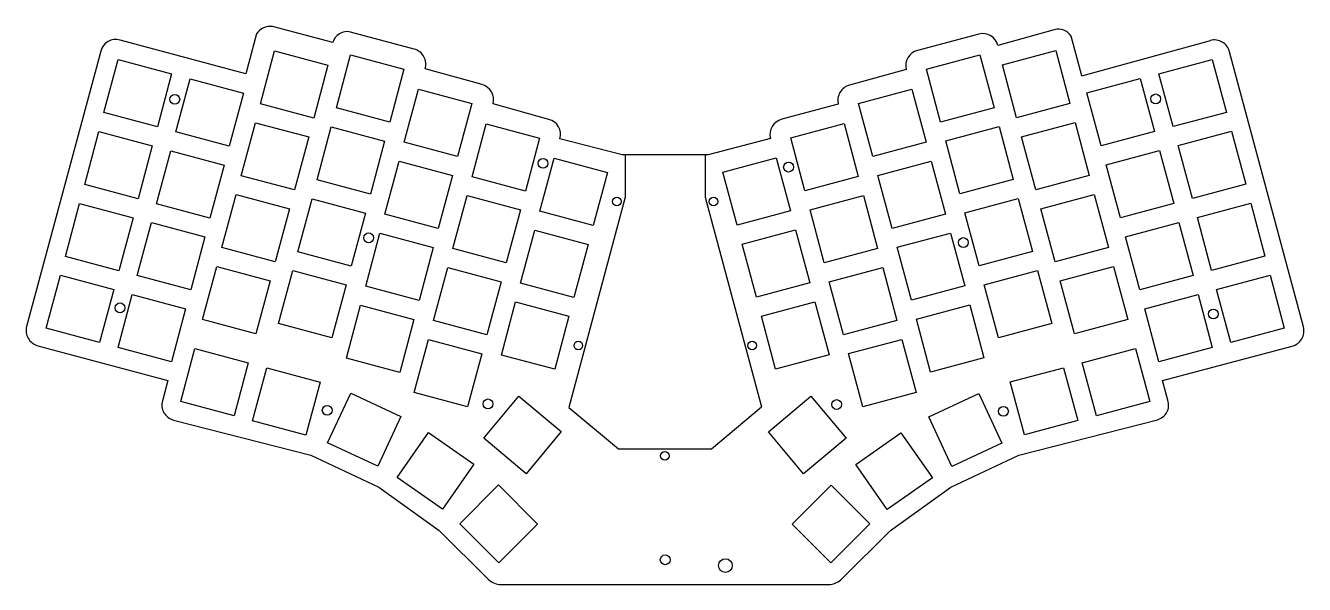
# Model space of a CAD drawing. Header units: millimetres. Extents: x 0 to 326, y -142 to 0.
import ezdxf

# ---------------------------------------------------------------- set-up
doc = ezdxf.new("R2010")
doc.units = ezdxf.units.MM
doc.layers.get('0').update_dxf_attribs({"linetype": 'CONTINUOUS'})

msp = doc.modelspace()

# ---------------------------------------------------------------- linework, layer by layer
for p, q in [((58.91, -1.99), (56.19, -12.13)), ((78.32, -4.21), (62.93, -0.11)), ((99.15, -5.86), (82.9, -1.51)), ((243.25, -2.05), (227.62, -6.2)), ((262.54, -0.92), (248.16, -4.91)), ((269.53, -12.66), (266.81, -2.52)), ((19.1, -6.35), (0.2, -76.6)), ((56.19, -12.13), (24.03, -3.54)), ((269.53, -12.66), (302.38, -3.65)), ((326.11, -76.74), (307.28, -6.52)), ((116.45, -14.9), (101.94, -10.93)), ((224.75, -11.1), (210.27, -15.05)), ((133.52, -23.79), (119.26, -19.84)), ((207.4, -19.95), (192.95, -23.77)), ((152.26, -32.81), (136.33, -28.72)), ((190.08, -28.67), (174.15, -32.8)), ((174.15, -32.8), (152.26, -32.81)), ((152.97, -32.81), (152.97, -43.66)), ((173.43, -32.8), (173.44, -43.66)), ((152.97, -43.66), (138.61, -97.26)), ((173.44, -43.66), (187.77, -97.15)), ((3.02, -81.54), (36.23, -90.44)), ((290.16, -90.44), (323.25, -81.65)), ((36.23, -90.44), (34.86, -95.57)), ((291.5, -95.44), (290.16, -90.44)), ((138.61, -97.26), (151.25, -107.86)), ((175.01, -107.86), (187.77, -97.15)), ((37.67, -100.51), (72.73, -109.5)), ((253.48, -109.5), (288.85, -100.42)), ((72.73, -109.5), (90.12, -117.65)), ((151.25, -107.86), (175.01, -107.86)), ((236.09, -117.65), (253.48, -109.5)), ((90.12, -117.65), (105.47, -128.68)), ((220.74, -128.68), (236.09, -117.65)), ((105.47, -128.68), (117.91, -140.98)), ((208.3, -140.98), (220.74, -128.68)), ((120.84, -142.44), (205.37, -142.44))]:
    msp.add_line(p, q)
for points in [[(63.5, -6.28), (77.12, -9.93), (73.5, -23.45), (59.88, -19.8)], [(262.9, -6.24), (266.53, -19.76), (252.91, -23.41), (249.28, -9.89)], [(19.94, -22.04), (23.56, -8.52), (37.18, -12.17), (33.56, -25.69)], [(82.89, -7.33), (96.51, -10.98), (92.89, -24.51), (79.27, -20.86)], [(229.9, -10.94), (243.52, -7.3), (247.14, -20.82), (233.52, -24.47)], [(292.85, -25.65), (289.22, -12.13), (302.84, -8.48), (306.47, -22)], [(55.53, -17.09), (51.91, -30.61), (38.29, -26.96), (41.91, -13.44)], [(96.58, -29.64), (100.21, -16.12), (113.83, -19.76), (110.2, -33.29)], [(212.58, -19.73), (226.2, -16.08), (229.82, -29.6), (216.2, -33.25)], [(274.5, -30.57), (270.87, -17.05), (284.49, -13.4), (288.12, -26.92)], [(68.58, -41.8), (54.96, -38.16), (58.58, -24.63), (72.2, -28.28)], [(91.59, -29.34), (87.97, -42.86), (74.35, -39.21), (77.97, -25.69)], [(113.9, -38.42), (117.52, -24.9), (131.14, -28.55), (127.52, -42.07)], [(195.26, -28.51), (208.88, -24.86), (212.5, -38.38), (198.89, -42.03)], [(252.06, -39.17), (238.44, -42.82), (234.81, -29.3), (248.43, -25.65)], [(257.83, -41.77), (254.2, -28.24), (267.82, -24.59), (271.45, -38.12)], [(32.26, -30.52), (28.64, -44.04), (15.02, -40.39), (18.64, -26.87)], [(297.77, -44.01), (294.14, -30.48), (307.76, -26.83), (311.39, -40.36)], [(46.99, -48.96), (33.37, -45.31), (37, -31.79), (50.62, -35.44)], [(279.41, -48.92), (275.79, -35.4), (289.41, -31.75), (293.03, -45.27)], [(108.91, -38.12), (105.29, -51.64), (91.67, -47.99), (95.29, -34.47)], [(134.84, -33.68), (148.46, -37.33), (144.84, -50.85), (131.22, -47.2)], [(191.56, -33.64), (195.19, -47.16), (181.57, -50.81), (177.94, -37.29)], [(234.74, -47.95), (221.12, -51.6), (217.5, -38.08), (231.12, -34.43)], [(27.35, -48.87), (23.72, -62.4), (10.1, -58.75), (13.73, -45.22)], [(50.04, -56.51), (53.67, -42.99), (67.29, -46.63), (63.66, -60.16)], [(69.43, -57.56), (73.05, -44.04), (86.67, -47.69), (83.05, -61.21)], [(126.23, -46.9), (122.6, -60.42), (108.98, -56.77), (112.61, -43.25)], [(213.8, -43.21), (217.42, -56.73), (203.8, -60.38), (200.18, -46.86)], [(239.73, -47.65), (253.35, -44), (256.97, -57.52), (243.36, -61.17)], [(262.74, -60.12), (259.12, -46.6), (272.74, -42.95), (276.36, -56.47)], [(302.68, -62.36), (299.06, -48.83), (312.68, -45.19), (316.3, -58.71)], [(28.45, -63.66), (32.08, -50.14), (45.7, -53.79), (42.07, -67.31)], [(126.3, -65.55), (129.92, -52.03), (143.54, -55.68), (139.92, -69.2)], [(200.11, -65.51), (186.49, -69.16), (182.86, -55.64), (196.48, -51.99)], [(280.71, -53.75), (294.33, -50.1), (297.95, -63.63), (284.33, -67.28)], [(103.99, -56.47), (100.37, -69.99), (86.75, -66.34), (90.37, -52.82)], [(239.66, -66.3), (226.04, -69.95), (222.41, -56.43), (236.03, -52.78)], [(62.37, -64.99), (58.74, -78.51), (45.13, -74.86), (48.75, -61.34)], [(121.31, -65.25), (117.68, -78.77), (104.07, -75.12), (107.69, -61.6)], [(218.72, -61.56), (222.34, -75.09), (208.72, -78.74), (205.1, -65.21)], [(264.04, -64.95), (277.66, -61.3), (281.28, -74.82), (267.66, -78.47)], [(22.43, -67.23), (18.8, -80.75), (5.18, -77.1), (8.81, -63.58)], [(81.76, -66.04), (78.13, -79.56), (64.51, -75.91), (68.14, -62.39)], [(248.27, -79.53), (244.65, -66), (258.27, -62.35), (261.89, -75.88)], [(303.98, -67.19), (317.6, -63.54), (321.22, -77.06), (307.6, -80.71)], [(27.16, -68.49), (40.78, -72.14), (37.16, -85.67), (23.54, -82.02)], [(302.87, -81.98), (289.25, -85.63), (285.62, -72.1), (299.24, -68.46)], [(99.07, -74.82), (95.45, -88.35), (81.83, -84.7), (85.45, -71.17)], [(121.38, -83.91), (125.01, -70.38), (138.63, -74.03), (135, -87.56)], [(201.4, -70.34), (205.02, -83.87), (191.4, -87.52), (187.78, -73.99)], [(227.33, -74.78), (240.95, -71.13), (244.57, -84.66), (230.96, -88.31)], [(102.77, -79.95), (116.39, -83.6), (112.77, -97.13), (99.15, -93.48)], [(210.01, -83.56), (223.63, -79.92), (227.26, -93.44), (213.64, -97.09)], [(53.14, -99.43), (39.52, -95.78), (43.14, -82.26), (56.76, -85.91)], [(273.27, -99.39), (269.64, -85.87), (283.26, -82.22), (286.89, -95.74)], [(61.5, -87.18), (75.11, -90.83), (71.49, -104.35), (57.87, -100.7)], [(264.91, -87.14), (268.53, -100.66), (254.91, -104.31), (251.29, -90.79)], [(82.95, -93.64), (95.73, -99.6), (89.81, -112.29), (77.03, -106.33)], [(125.87, -94.4), (136.67, -103.46), (127.67, -114.19), (116.87, -105.12)], [(189.56, -103.49), (200.36, -94.42), (209.36, -105.15), (198.55, -114.21)], [(243.26, -93.7), (249.18, -106.39), (236.4, -112.35), (230.48, -99.66)], [(106.34, -123.25), (94.79, -115.16), (102.82, -103.69), (114.37, -111.78)], [(223.39, -103.74), (231.42, -115.21), (219.87, -123.3), (211.84, -111.83)], [(130.62, -127.03), (120.72, -136.93), (110.75, -126.96), (120.65, -117.06)], [(205.57, -117.08), (215.47, -126.98), (205.5, -136.95), (195.6, -127.05)]]:
    msp.add_lwpolyline(points, close=True)
for centre, radius in [((38.02, -18.7), 1.25), ((288.42, -18.56), 1.25), ((132.01, -35.01), 1.25), ((132.01, -35.01), 1.25), ((194.69, -35.97), 1.25), ((150.87, -44.74), 1.1), ((175.54, -44.74), 1.1), ((87.49, -54.01), 1.25), ((239.29, -55.22), 1.25), ((24.03, -71.87), 1.25), ((303.14, -73.44), 1.25), ((141.03, -81.48), 1.1), ((185.39, -81.48), 1.1), ((76.92, -98.03), 1.25), ((117.99, -96.38), 1.25), ((206.97, -96.54), 1.25), ((249.55, -98.26), 1.25), ((163.13, -109.61), 1.1), ((163.21, -136.16), 1.25), ((178.56, -137.62), 1.75)]:
    msp.add_circle(centre, radius)
for points in [[(62.93, -0.11), (61.33, 0.14), (59.74, -0.61), (58.91, -1.99)], [(24.03, -3.54), (21.89, -2.96), (19.68, -4.22), (19.1, -6.35)], [(82.9, -1.51), (80.89, -1.03), (78.87, -2.22), (78.32, -4.21)], [(248.16, -4.91), (247.59, -2.77), (245.4, -1.48), (243.25, -2.05)], [(266.81, -2.52), (265.87, -1.14), (264.16, -0.5), (262.54, -0.92)], [(101.62, -7.8), (101.09, -6.85), (100.2, -6.15), (99.15, -5.86)], [(227.62, -6.2), (225.47, -6.76), (224.19, -8.96), (224.75, -11.1)], [(305.42, -4.07), (304.5, -3.53), (303.41, -3.38), (302.38, -3.65)], [(307.28, -6.52), (307.01, -5.49), (306.34, -4.6), (305.42, -4.07)], [(101.94, -10.93), (102.26, -9.88), (102.14, -8.76), (101.62, -7.8)], [(119.26, -19.84), (119.85, -17.7), (118.59, -15.49), (116.45, -14.9)], [(210.27, -15.05), (209.24, -15.32), (208.36, -15.99), (207.82, -16.91)], [(207.82, -16.91), (207.28, -17.83), (207.13, -18.92), (207.4, -19.95)], [(136.33, -28.72), (136.92, -26.58), (135.66, -24.37), (133.52, -23.79)], [(192.95, -23.77), (190.8, -24.33), (189.52, -26.52), (190.08, -28.67)], [(0.2, -76.6), (-0.08, -77.63), (0.06, -78.73), (0.59, -79.65)], [(325.7, -79.79), (326.23, -78.87), (326.38, -77.77), (326.11, -76.74)], [(0.59, -79.65), (1.12, -80.58), (1.99, -81.26), (3.02, -81.54)], [(323.25, -81.65), (324.28, -81.37), (325.16, -80.71), (325.7, -79.79)], [(34.86, -95.57), (34.58, -96.6), (34.71, -97.7), (35.24, -98.62)], [(291.27, -98.51), (291.77, -97.57), (291.85, -96.45), (291.5, -95.44)], [(35.24, -98.62), (35.77, -99.55), (36.64, -100.22), (37.67, -100.51)], [(288.85, -100.42), (289.89, -100.15), (290.76, -99.46), (291.27, -98.51)], [(117.91, -140.98), (118.67, -141.82), (119.72, -142.34), (120.84, -142.44)], [(205.37, -142.44), (206.5, -142.34), (207.54, -141.82), (208.3, -140.98)]]:
    msp.add_open_spline(points, degree=3)

doc.saveas('drawing.dxf')
